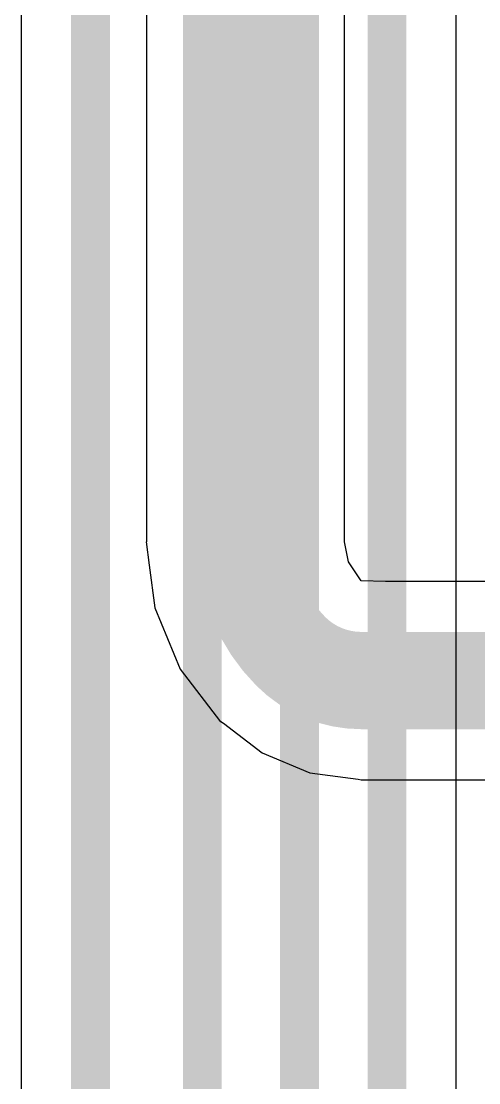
# Model space of a CAD drawing. Header units: inches. Extents: x 0 to 208, y 0 to 213.
# Drawn here: x 4.7687 to 4.8629, y 0.8963 to 1.1146 of the extents above; entities that cross this region are included whole.
import ezdxf

# ---------------------------------------------------------------- set-up
doc = ezdxf.new("R2010")
doc.units = ezdxf.units.IN
doc.header["$MEASUREMENT"] = 0
doc.layers.add('L4_PWR', color=90, linetype='Continuous')
doc.layers.add('L6_SIG2', color=130, linetype='Continuous')

msp = doc.modelspace()

# ---------------------------------------------------------------- linework, layer by layer
at = {"layer": 'L4_PWR'}
for p, q in [((4.7945, 1.29392), (4.7945, 1.00751)), ((4.83528, 1.00751), (4.83528, 1.29368)), ((4.7945, 1.00751), (4.79444, 1.00751)), ((4.79444, 1.00751), (4.79444, 1.00751)), ((4.79444, 1.00751), (4.79507, 1.00274)), ((4.83608, 1.00341), (4.83528, 1.00751)), ((4.83528, 1.00751), (4.83528, 1.00751)), ((4.79507, 1.00274), (4.79623, 0.99398)), ((4.83871, 0.9995), (4.83608, 1.00341)), ((4.84367, 0.99939), (4.83871, 0.9995)), ((4.87963, 0.99939), (4.84367, 0.99939)), ((4.79623, 0.99398), (4.80145, 0.98137)), ((4.80145, 0.98137), (4.80976, 0.97054)), ((4.80976, 0.97054), (4.80979, 0.97058)), ((4.80979, 0.97058), (4.81033, 0.97023)), ((4.81033, 0.97023), (4.81828, 0.96412)), ((4.81828, 0.96412), (4.82813, 0.96004)), ((4.82813, 0.96004), (4.83808, 0.95873)), ((4.83808, 0.95873), (4.8387, 0.95861)), ((4.8387, 0.95861), (4.8387, 0.95861)), ((4.8387, 0.95861), (4.8387, 0.95861)), ((4.8387, 0.95861), (4.87989, 0.95861))]:
    msp.add_line(p, q, dxfattribs=at)
for points in [[(4.81489, 1.00751, 0.02, 0.02, 0), (4.81489, 1.29796, 0.02, 0.02, 0)], [(4.82421, 0.985, 0.02, 0.02, -0.198912), (4.81489, 1.00751, 0.02, 0.02, 0)], [(4.82421, 0.985, 0.02, 0.02, -0.198907), (4.81489, 1.00751, 0.02, 0.02, 0)], [(4.82421, 0.985, 0.02, 0.02, -0.198907), (4.81489, 1.00751, 0.02, 0.02, 0)], [(4.82421, 0.985, 0.02, 0.02, -0.198907), (4.81489, 1.00751, 0.02, 0.02, 0)], [(4.8387, 0.979, 0.02, 0.02, -0.198912), (4.82421, 0.985, 0.02, 0.02, 0)], [(4.8387, 0.979, 0.02, 0.02, 0), (4.88753, 0.979, 0.02, 0.02, 0)]]:
    msp.add_lwpolyline(points, format="xyseb", dxfattribs=at)
for points in [[(4.80989, 1.00751, 0.01, 0.01, 1), (4.81989, 1.00751, 0.01, 0.01, 1)], [(4.80989, 1.00751, 0.01, 0.01, 1), (4.81989, 1.00751, 0.01, 0.01, 1)], [(4.80989, 1.00751, 0.01, 0.01, 1), (4.81989, 1.00751, 0.01, 0.01, 1)], [(4.80989, 1.00751, 0.01, 0.01, 1), (4.81989, 1.00751, 0.01, 0.01, 1)], [(4.80989, 1.00751, 0.01, 0.01, 1), (4.81989, 1.00751, 0.01, 0.01, 1)], [(4.81921, 0.985, 0.01, 0.01, 1), (4.82921, 0.985, 0.01, 0.01, 1)], [(4.81921, 0.985, 0.01, 0.01, 1), (4.82921, 0.985, 0.01, 0.01, 1)], [(4.81921, 0.985, 0.01, 0.01, 1), (4.82921, 0.985, 0.01, 0.01, 1)], [(4.81921, 0.985, 0.01, 0.01, 1), (4.82921, 0.985, 0.01, 0.01, 1)], [(4.81921, 0.985, 0.01, 0.01, 1), (4.82921, 0.985, 0.01, 0.01, 1)], [(4.8337, 0.979, 0.01, 0.01, 1), (4.8437, 0.979, 0.01, 0.01, 1)], [(4.8337, 0.979, 0.01, 0.01, 1), (4.8437, 0.979, 0.01, 0.01, 1)]]:
    msp.add_lwpolyline(points, format="xyseb", close=True, dxfattribs=at)
at = {"layer": 'L6_SIG2'}
for p, q in [((4.76873, 1.17205), (4.76873, 0.81998)), ((4.85827, 0.86564), (4.85827, 1.14952))]:
    msp.add_line(p, q, dxfattribs=at)
for points in [[(4.783, 0.81998, 0.008, 0.008, 0), (4.783, 1.17205, 0.008, 0.008, 0)], [(4.806, 0.85203, 0.008, 0.008, 0), (4.806, 1.16853, 0.008, 0.008, 0)], [(4.826, 0.8551, 0.008, 0.008, 0), (4.826, 1.16148, 0.008, 0.008, 0)], [(4.844, 0.85973, 0.008, 0.008, 0), (4.844, 1.15543, 0.008, 0.008, 0)]]:
    msp.add_lwpolyline(points, format="xyseb", dxfattribs=at)

doc.saveas('drawing.dxf')
